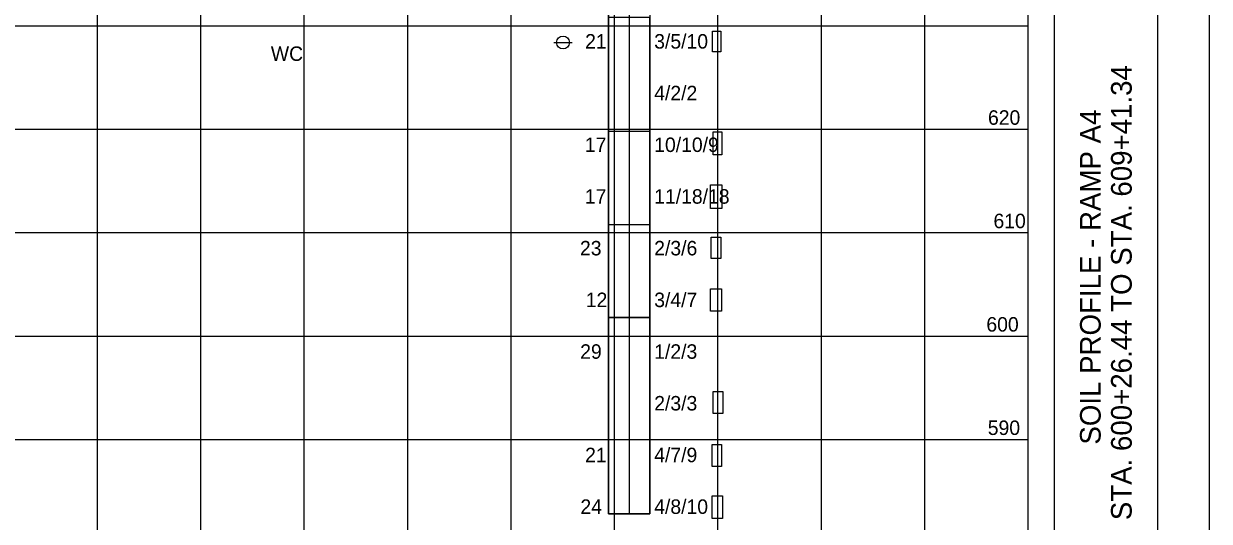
# Model space of a CAD drawing. Extents: x 2190806 to 2192726, y 664803 to 665903.
# Drawn here: x 2192153 to 2192726, y 665201 to 665442 of the extents above; entities that cross this region are included whole.
import ezdxf

# ---------------------------------------------------------------- set-up
doc = ezdxf.new("R2010")
doc.units = 0
for name, color, linetype in [('GT_Historic_Soil_Boring', 7, 'Continuous'), ('GT_Historic_Soil_Layers', 7, 'Continuous'), ('GT_Historic_Text', 7, 'Continuous'), ('GT_Project_Cells', 7, 'Continuous'), ('GT_Project_Text', 7, 'Continuous'), ('SH_Border', 7, 'Continuous'), ('SH_Cut_Line', 7, 'Continuous'), ('SH_Data', 7, 'Continuous'), ('SH_Major_Grid_Line', 7, 'Continuous'), ('SH_Text', 7, 'Continuous')]:
    doc.layers.add(name, color=color, linetype=linetype)

msp = doc.modelspace()

# ---------------------------------------------------------------- linework, layer by layer
at = {"layer": 'GT_Historic_Soil_Boring'}
for p, q in [((2192435.15, 665654.92), (2192435.15, 665204.92)), ((2192445.15, 665654.92), (2192445.15, 665204.92)), ((2192455.15, 665654.92), (2192455.15, 665204.92)), ((2192435.15, 665389.92), (2192455.15, 665389.92)), ((2192435.15, 665344.92), (2192455.15, 665344.92)), ((2192435.15, 665299.92), (2192455.15, 665299.92)), ((2192435.15, 665204.92), (2192455.15, 665204.92))]:
    msp.add_line(p, q, dxfattribs=at)
at = {"layer": 'GT_Historic_Soil_Layers'}
for points in [[(2192435.15, 665654.92), (2192455.15, 665654.92), (2192455.15, 665204.92), (2192435.15, 665204.92)], [(2192435.15, 665444.92), (2192435.15, 665299.92), (2192455.15, 665299.92), (2192455.15, 665444.92)]]:
    msp.add_lwpolyline(points, close=True, dxfattribs=at)
msp.add_lwpolyline([(2192435.15, 665299.92), (2192435.15, 665204.92), (2192455.15, 665204.92), (2192455.15, 665299.92), (2192435.15, 665299.92)], dxfattribs=at)
at = {"layer": 'GT_Project_Cells'}
msp.add_line((2192408.73, 665432.86), (2192417.73, 665432.86), dxfattribs=at)
msp.add_circle((2192413.23, 665432.86), 3.12, dxfattribs=at)
at = {"layer": 'GT_Project_Text'}
for points in [[(2192489.51, 665428.33), (2192485.5, 665428.33), (2192485.5, 665438.34), (2192489.51, 665438.34)], [(2192490.01, 665378.58), (2192485.84, 665378.58), (2192485.84, 665389.6), (2192490.01, 665389.6)], [(2192490.01, 665352.54), (2192484.5, 665352.54), (2192484.5, 665364.06), (2192490.01, 665364.06)], [(2192489.51, 665328.34), (2192484.84, 665328.34), (2192484.84, 665338.69), (2192489.51, 665338.69)], [(2192489.84, 665302.97), (2192484.5, 665302.97), (2192484.5, 665313.82), (2192489.84, 665313.82)], [(2192490.51, 665253.39), (2192485.84, 665253.39), (2192485.84, 665264.07), (2192490.51, 665264.07)], [(2192489.84, 665227.85), (2192485.34, 665227.85), (2192485.34, 665238.53), (2192489.84, 665238.53)], [(2192490.35, 665202.65), (2192485.34, 665202.65), (2192485.34, 665213.66), (2192490.35, 665213.66)]]:
    msp.add_lwpolyline(points, close=True, dxfattribs=at)
at = {"layer": 'SH_Border'}
for p, q in [((2192650.64, 665878.42), (2192650.64, 664828.42)), ((2192700.64, 665878.42), (2192700.64, 664828.42))]:
    msp.add_line(p, q, dxfattribs=at)
at = {"layer": 'SH_Cut_Line'}
msp.add_lwpolyline([(2191025.65, 664803.42), (2191025.65, 665903.42), (2192725.65, 665903.42), (2192725.65, 664803.42), (2191025.65, 664803.42)], dxfattribs=at)
at = {"layer": 'SH_Data'}
msp.add_line((2192638.15, 664840.92), (2192638.15, 665840.92), dxfattribs=at)
at = {"layer": 'SH_Major_Grid_Line'}
for p, q in [((2192188.15, 664840.92), (2192188.15, 665840.92)), ((2192238.15, 664840.92), (2192238.15, 665840.92)), ((2192288.15, 664840.92), (2192288.15, 665840.92)), ((2192338.15, 664840.92), (2192338.15, 665840.92)), ((2192388.15, 664840.92), (2192388.15, 665840.92)), ((2192438.15, 664840.92), (2192438.15, 665840.92)), ((2192488.15, 664840.92), (2192488.15, 665840.92)), ((2192538.15, 664840.92), (2192538.15, 665840.92)), ((2192588.15, 664840.92), (2192588.15, 665840.92)), ((2191138.15, 665440.92), (2192638.15, 665440.92)), ((2191138.15, 665390.92), (2192638.15, 665390.92)), ((2191138.15, 665340.92), (2192638.15, 665340.92)), ((2191138.15, 665290.92), (2192638.15, 665290.92)), ((2191138.15, 665240.92), (2192638.15, 665240.92))]:
    msp.add_line(p, q, dxfattribs=at)

# ---------------------------------------------------------------- texts
at = {"layer": 'GT_Historic_Text'}
for s, p in [('21', (2192423.92, 665429.92)), ('3/5/10', (2192457.32, 665429.92)), ('4/2/2', (2192457.32, 665404.92)), ('17', (2192423.8, 665379.92)), ('10/10/9', (2192457.32, 665379.92)), ('17', (2192423.8, 665354.92)), ('11/18/18', (2192457.32, 665354.92)), ('23', (2192421.43, 665329.92)), ('2/3/6', (2192457.32, 665329.92)), ('12', (2192424.24, 665304.92)), ('3/4/7', (2192457.32, 665304.92)), ('29', (2192421.54, 665279.92)), ('1/2/3', (2192457.32, 665279.92)), ('2/3/3', (2192457.32, 665254.92)), ('21', (2192423.92, 665229.92)), ('4/7/9', (2192457.32, 665229.92)), ('24', (2192421.65, 665204.92)), ('4/8/10', (2192457.32, 665204.92))]:
    msp.add_text(s, height=7, dxfattribs=at).set_placement(p)
at = {"layer": 'SH_Data'}
for s, p in [('STA. 600+26.44 TO STA. 609+41.34', (2192688.15, 665201.88)), ('SOIL PROFILE - RAMP A4', (2192673.15, 665238.42))]:
    msp.add_text(s, height=10, rotation=90, dxfattribs=at).set_placement(p)
for s, p in [('620', (2192618.67, 665393.08)), ('610', (2192621.32, 665343.08)), ('600', (2192617.89, 665293.08)), ('590', (2192618.56, 665243.08))]:
    msp.add_text(s, height=7, dxfattribs=at).set_placement(p)
at = {"layer": 'SH_Text'}
msp.add_text('WC', height=7, dxfattribs=at).set_placement((2192272, 665423.96))

doc.saveas('drawing.dxf')
